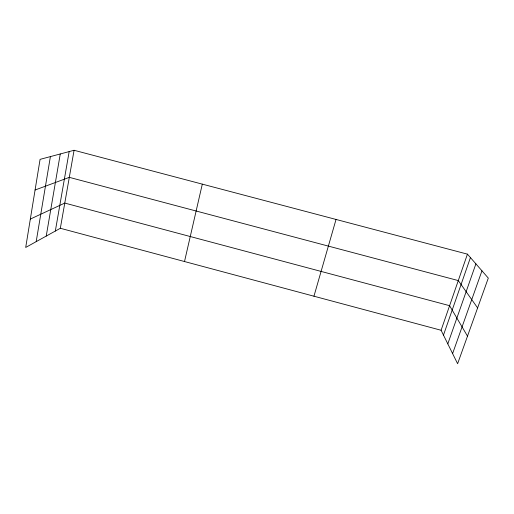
<?xml version="1.0" encoding="UTF-8"?>
<svg xmlns="http://www.w3.org/2000/svg" width="514" height="514" viewBox="0 0 514 514"><rect width="100%" height="100%" fill="white"/><g stroke="black" fill="none" stroke-linecap="round" stroke-linejoin="round"><path stroke-width="0.77" d="M36.186 241.644L50.398 156.603M46.228 236.087L60.266 153.969M55.326 231.049L69.172 151.585M74.074 150.274L40.079 159.359L25.7 247.452L60.337 228.274L74.074 150.274L467.438 254.147L488.3 278.093L457.614 363.726L441.089 330.264L467.438 254.147M184.507 261.536L202.31 184.141M313.951 296.212L336.04 219.452M443.479 335.102L470.438 257.598M447.81 343.872L475.9 263.862M452.603 353.581L481.959 270.814M30.332 219.073L64.777 203.075L449.596 305.682L467.496 336.15M35.074 190.019L69.306 177.349L458.289 280.58L477.615 307.912M60.337 228.274L441.089 330.264"/></g></svg>
